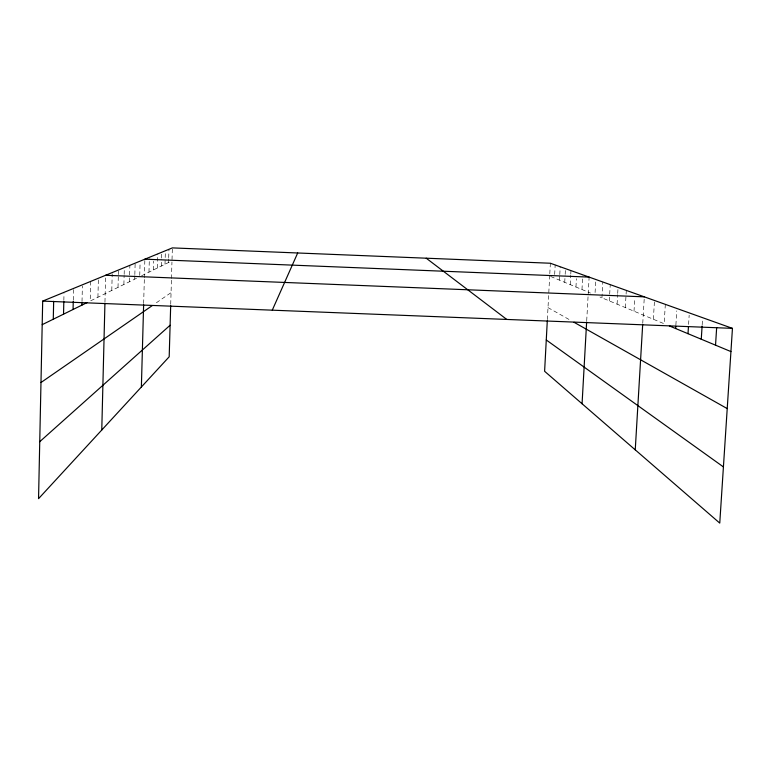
<?xml version="1.0" encoding="UTF-8"?>
<svg xmlns="http://www.w3.org/2000/svg" width="771" height="771" viewBox="0 0 771 771"><rect width="100%" height="100%" fill="white"/><g stroke="black" fill="none" stroke-linecap="round" stroke-linejoin="round"><path stroke-width="0.58" stroke-dasharray="3.85 2.89" d="M63.848 300.382L64.003 293.5M73.284 300.131L73.515 289.607M82.015 301.528L82.372 286.002M90.67 281.415L90.197 301.047L137.72 277.676M97.927 297.249L98.389 278.244M104.962 302.02L105.627 275.276M111.785 290.436L112.2 273.763M118.011 287.371L118.31 275.796M118.339 274.64L118.455 270.014M123.89 284.47L124.121 275.478M124.16 274.351L124.333 267.604M129.451 281.743L129.885 265.32M134.723 279.15L134.809 275.719M134.838 274.582L135.147 263.162M139.744 275.488L140.071 263.518M143.657 303.543L144.331 279.025M144.36 277.859L144.871 259.172M148.967 272.134L149.352 258.468M153.265 270.023L153.516 261.128M157.361 268.009L157.756 253.89M161.264 266.091L161.467 259.191M161.496 258.034L161.659 252.29M165.004 264.251L165.389 250.758M168.57 262.497L168.676 258.892M168.704 257.697L168.955 249.293M170.719 304.275L171.441 279.661M171.47 278.485L171.952 261.995M172.02 259.644L172.367 247.896M547.362 319.599L549.675 276.057M549.8 273.724L550.359 263.239M554.667 274.486L555.178 264.964M559.486 280.143L559.727 275.69M559.785 274.572L560.209 266.766M564.729 282.331L565.095 275.488M565.162 274.351L565.471 268.645M570.212 284.615L570.723 275.286M570.781 274.11L570.974 270.611M575.956 287.005L576.409 278.649M581.97 289.51L582.722 275.97M586.702 320.794L589.14 277.107M595.077 292.546L595.675 281.868M601.939 297.837L602.835 282.013M609.312 300.902L610.237 284.653M617.089 304.15L617.638 294.609M617.706 293.414L618.053 287.448M625.31 307.571L626.312 290.407M634.013 311.195L634.774 298.242M642.754 323.29L644.325 296.845M653.365 319.261L654.492 300.478M665.325 304.362L664.149 323.753L599.934 296.999M675.888 325.015L676.755 310.858M688.59 324.466L689.158 315.243M702.169 324.87L702.554 318.895M156.378 302.762L171.056 292.614M141.613 275.758L170.275 261.658M550.639 276.461L590.509 293.076M547.998 307.61L571.166 320.669"/><path stroke-width="1.16" d="M547.294 320.794L544.605 371.275L719.757 523.104L732.45 328.359L550.359 263.239L172.367 247.896L42.684 301.104L38.55 498.683L169.186 356.79L170.69 305.441M53.276 319.213L53.671 301.326M63.54 314.163L63.82 301.528M73.062 309.479L73.255 301.297M81.928 305.114L81.986 302.724M101.772 430.016L104.933 303.205M141.372 387.003L143.628 304.709M582.066 403.753L586.635 321.989M635.246 449.84L642.686 324.466M675.666 328.552L675.81 326.191M688.011 333.698L688.445 326.779M701.263 339.221L702.102 326.066M715.536 345.167L716.664 327.53M272.269 310.183L297.693 252.984M39.745 441.687L170.112 325.246M40.979 382.522L152.273 305.605M42.193 324.668L87.094 302.579M144.871 259.172L589.14 277.107M105.627 275.276L644.325 296.845M42.684 301.104L732.45 328.359M669.382 325.931L730.937 351.586M574.01 322.268L727.226 408.601M546.273 339.982L723.42 466.918M426.209 258.198L506.788 319.445"/></g></svg>
